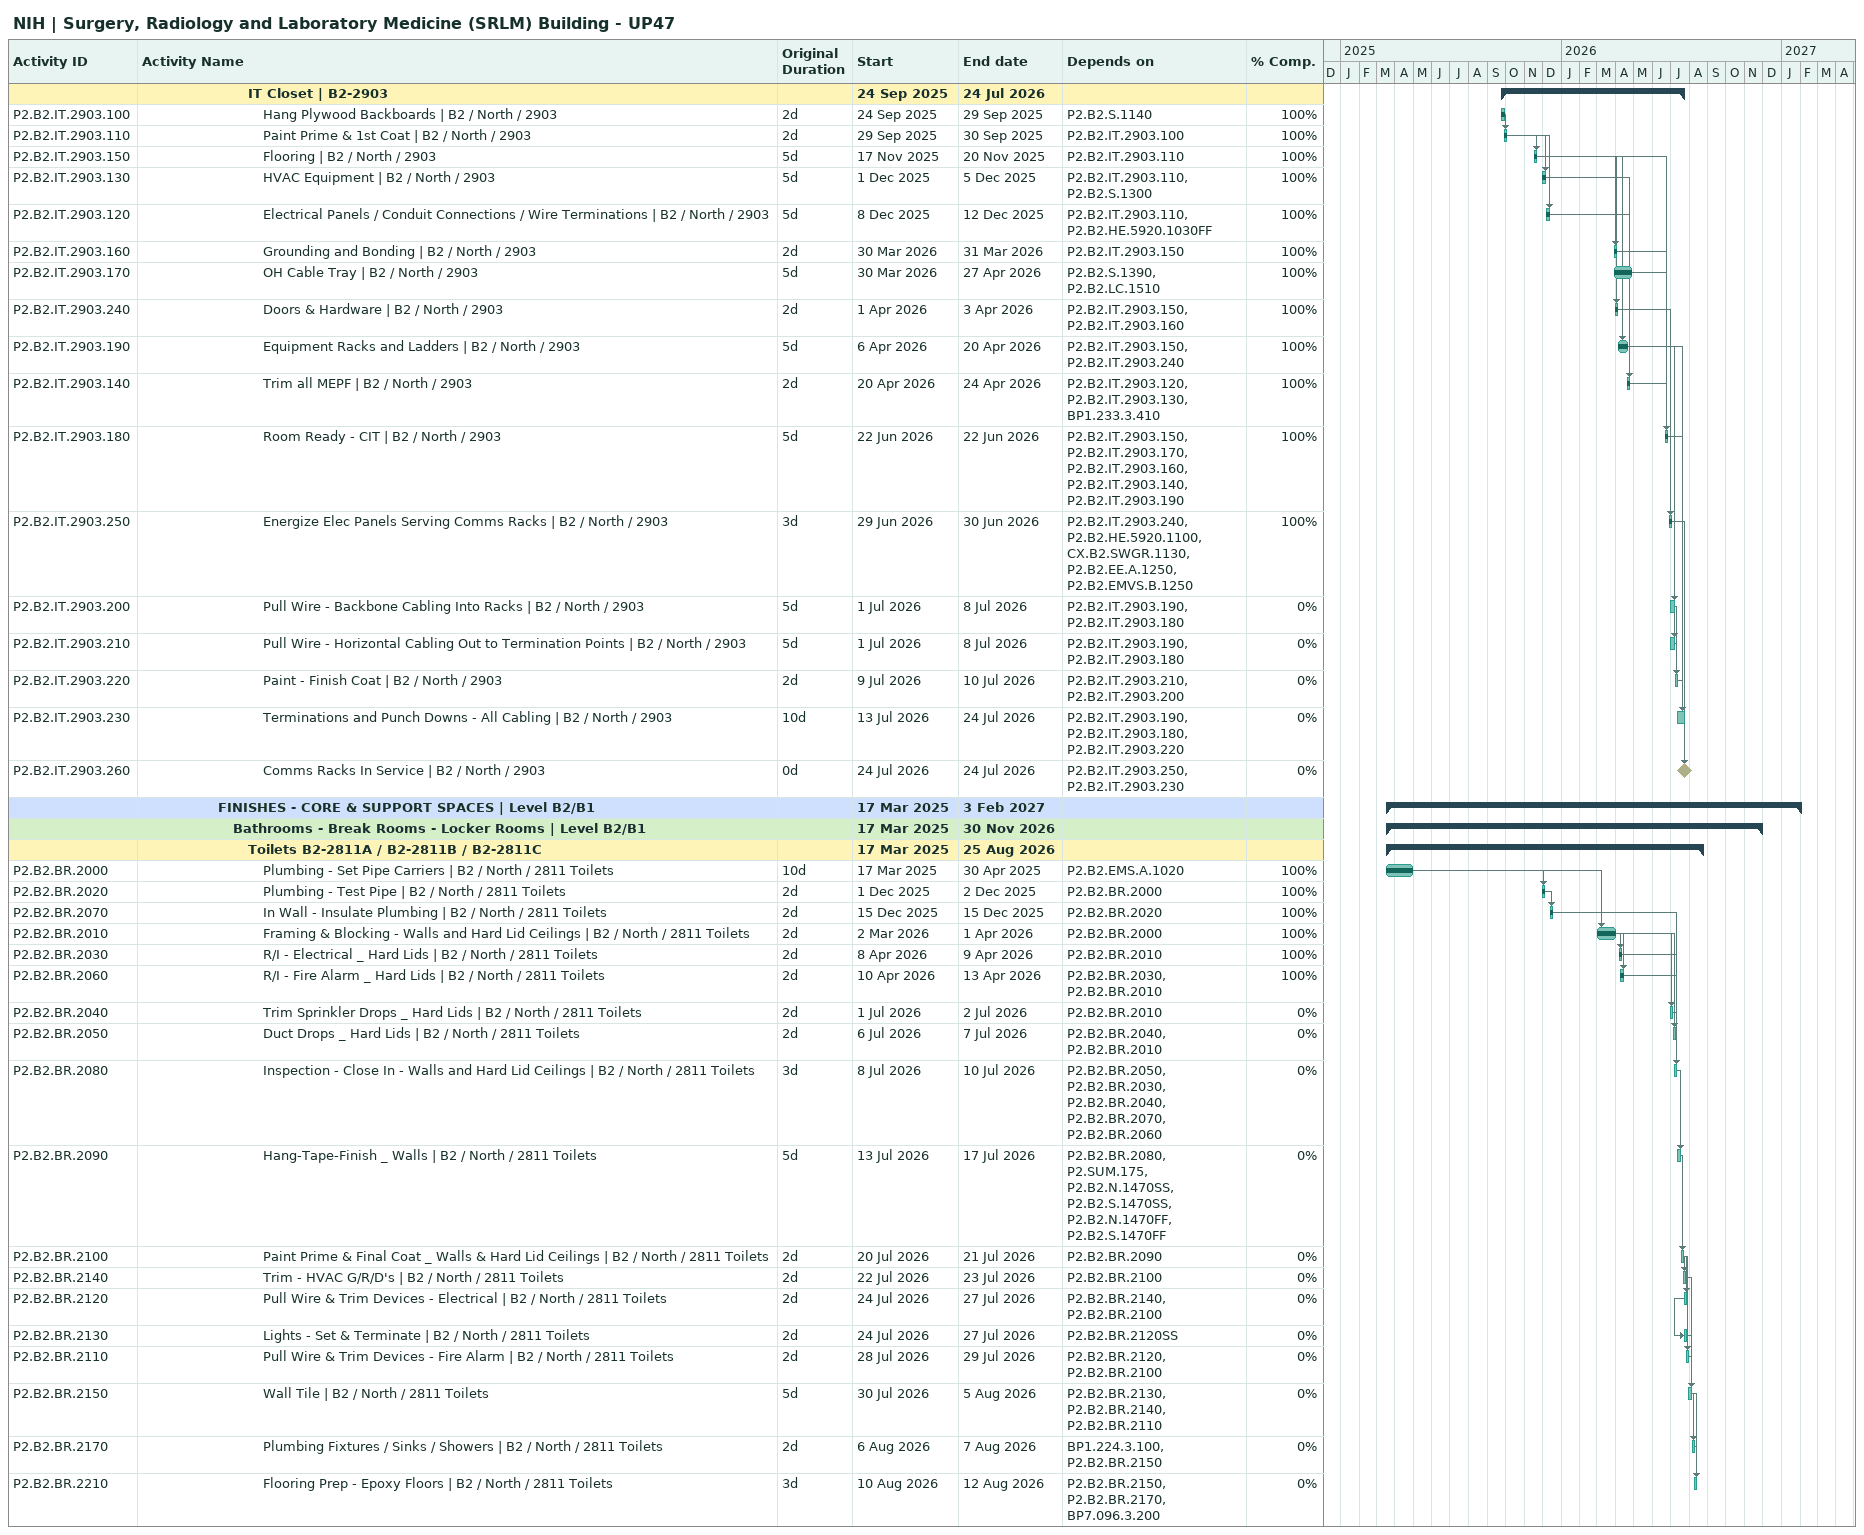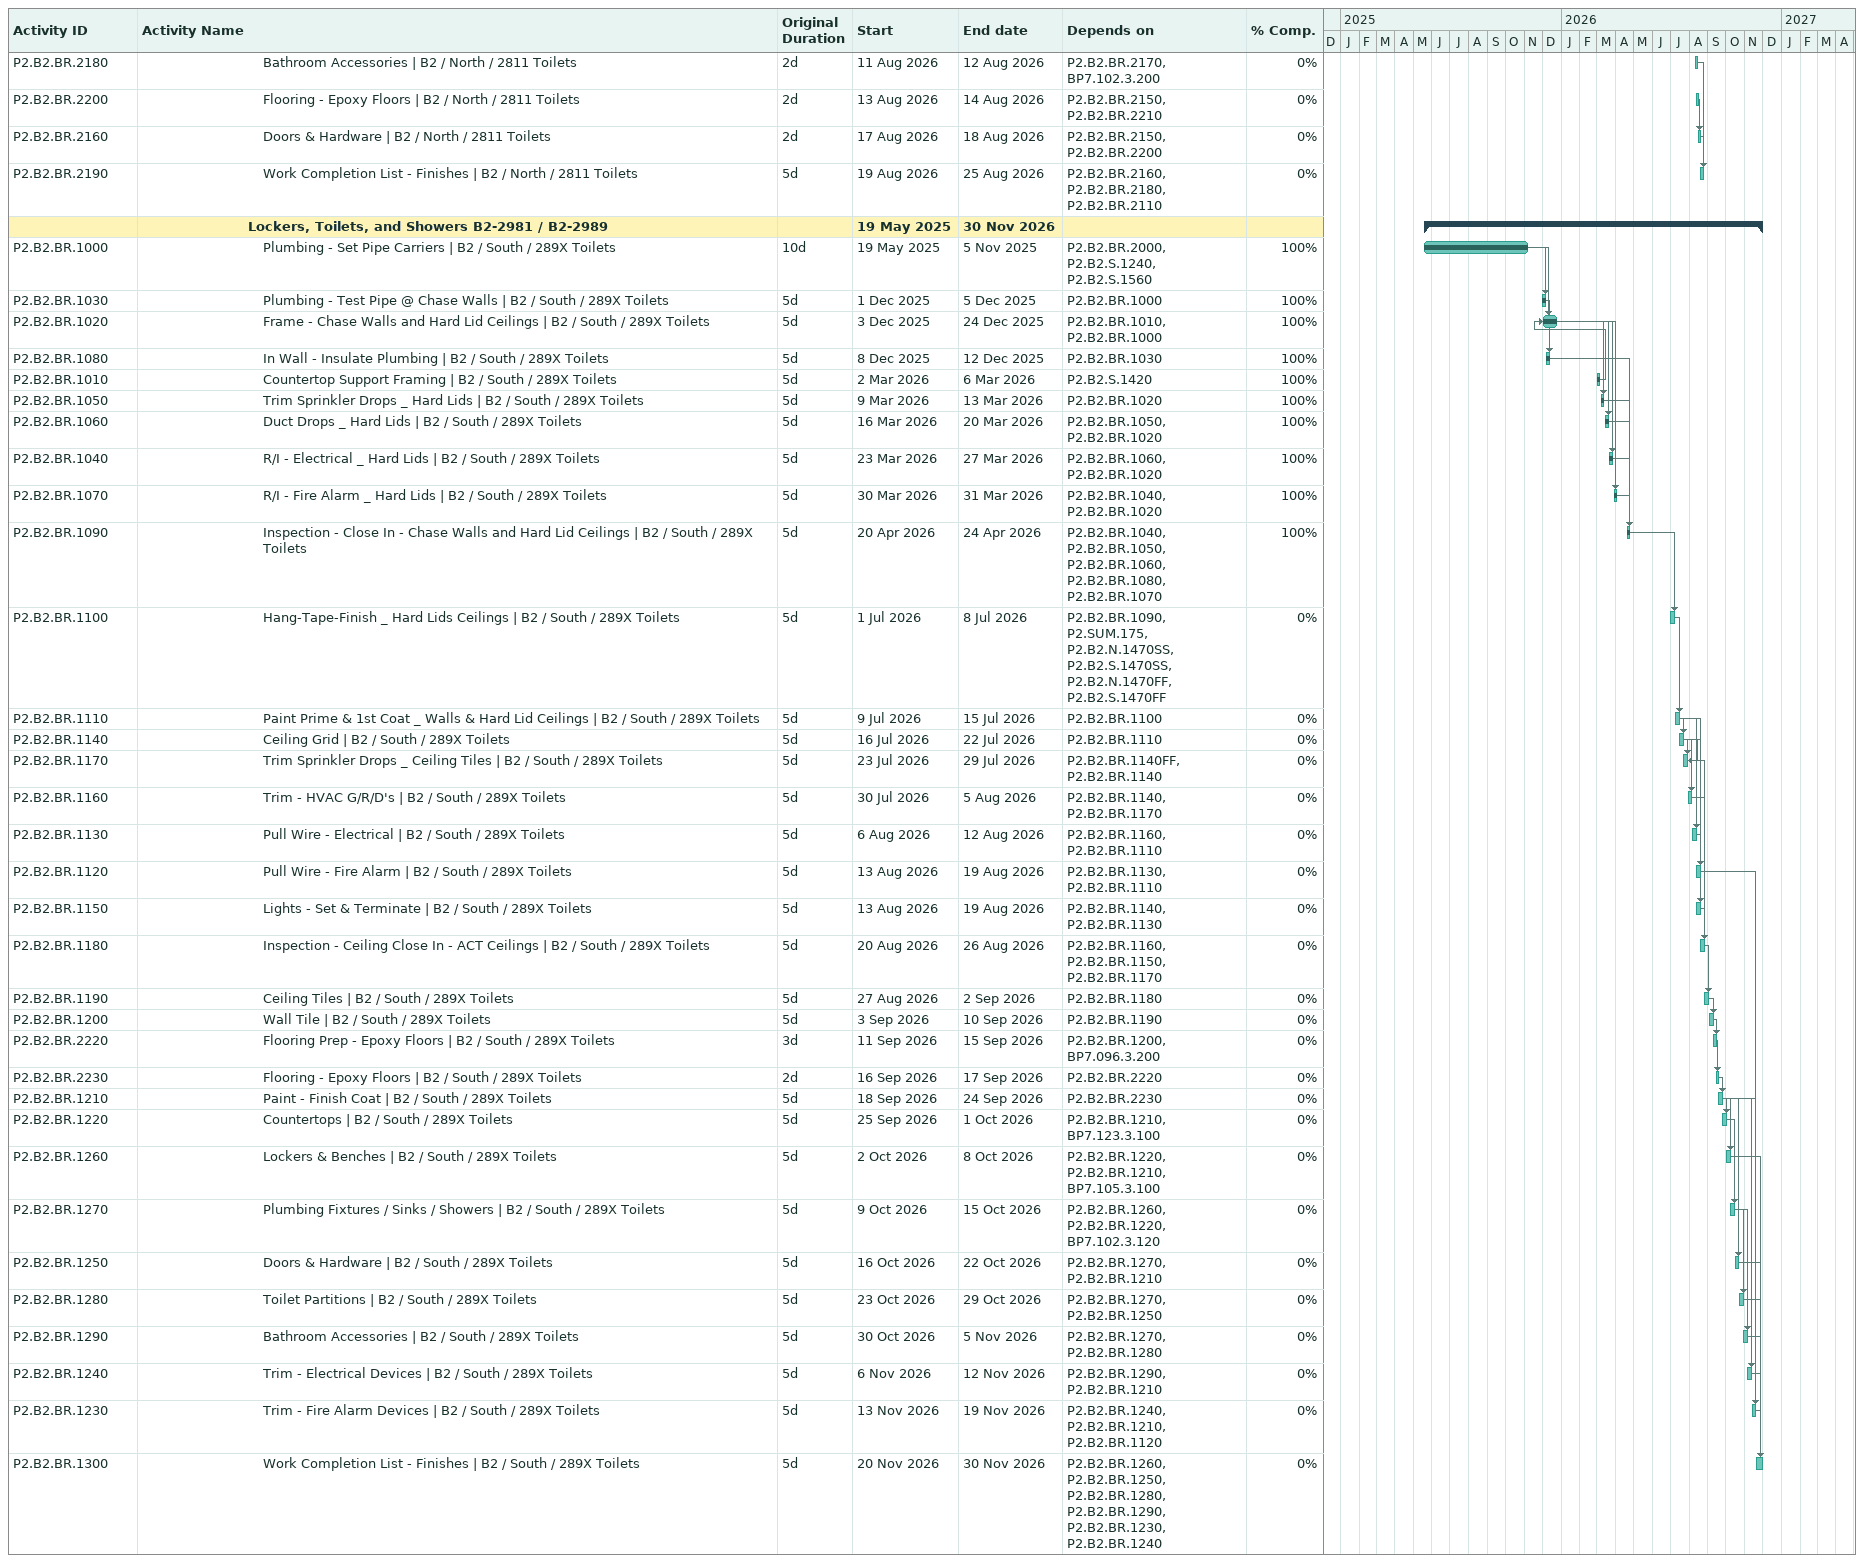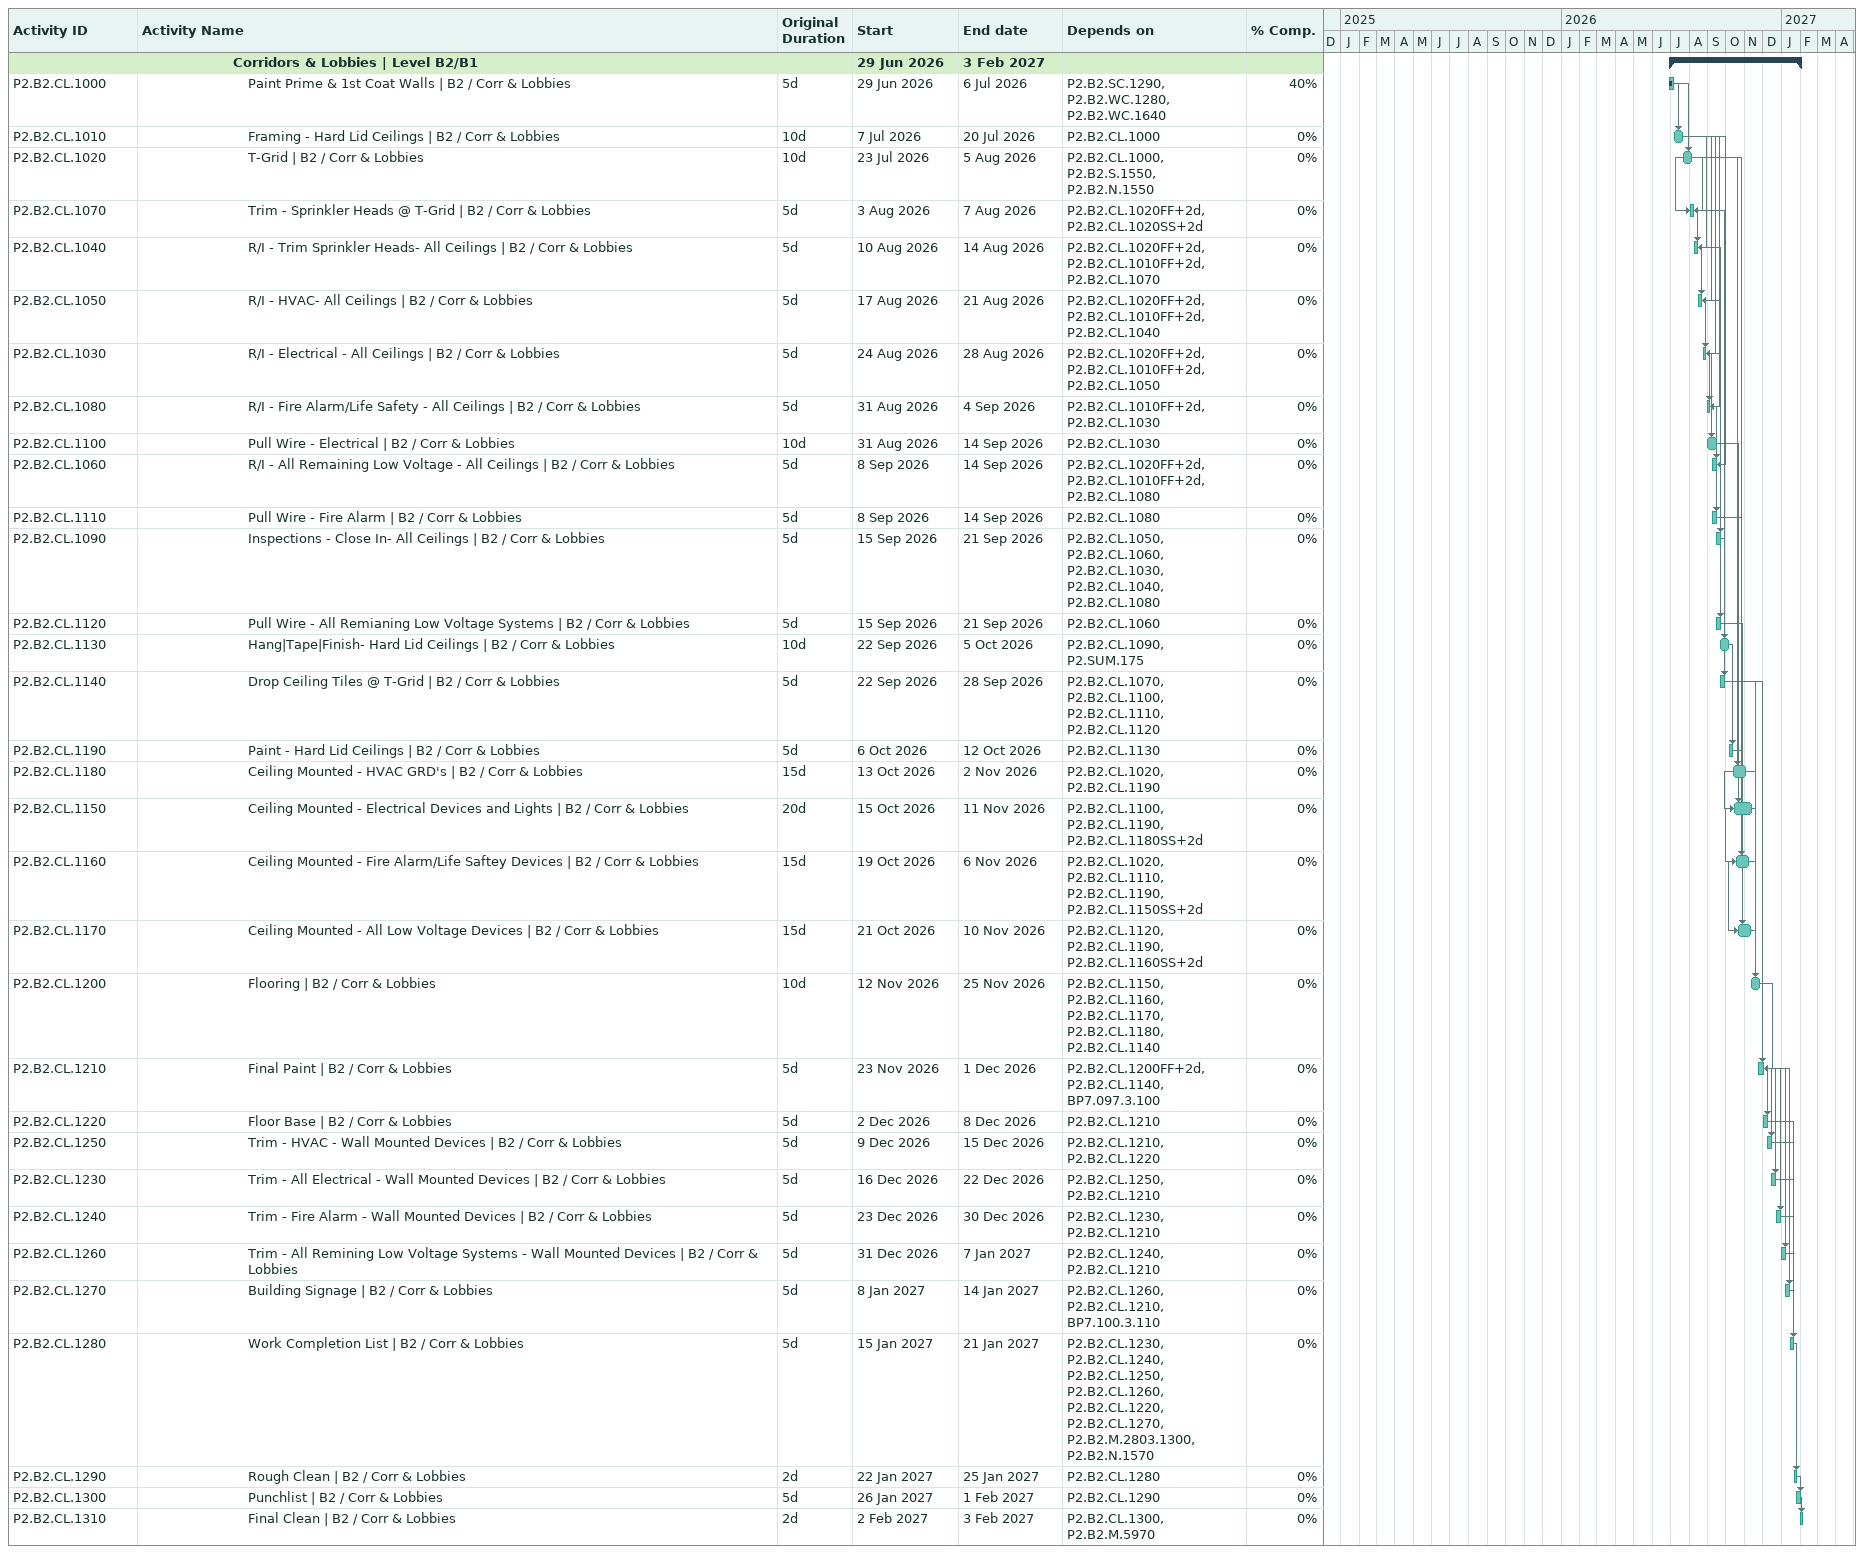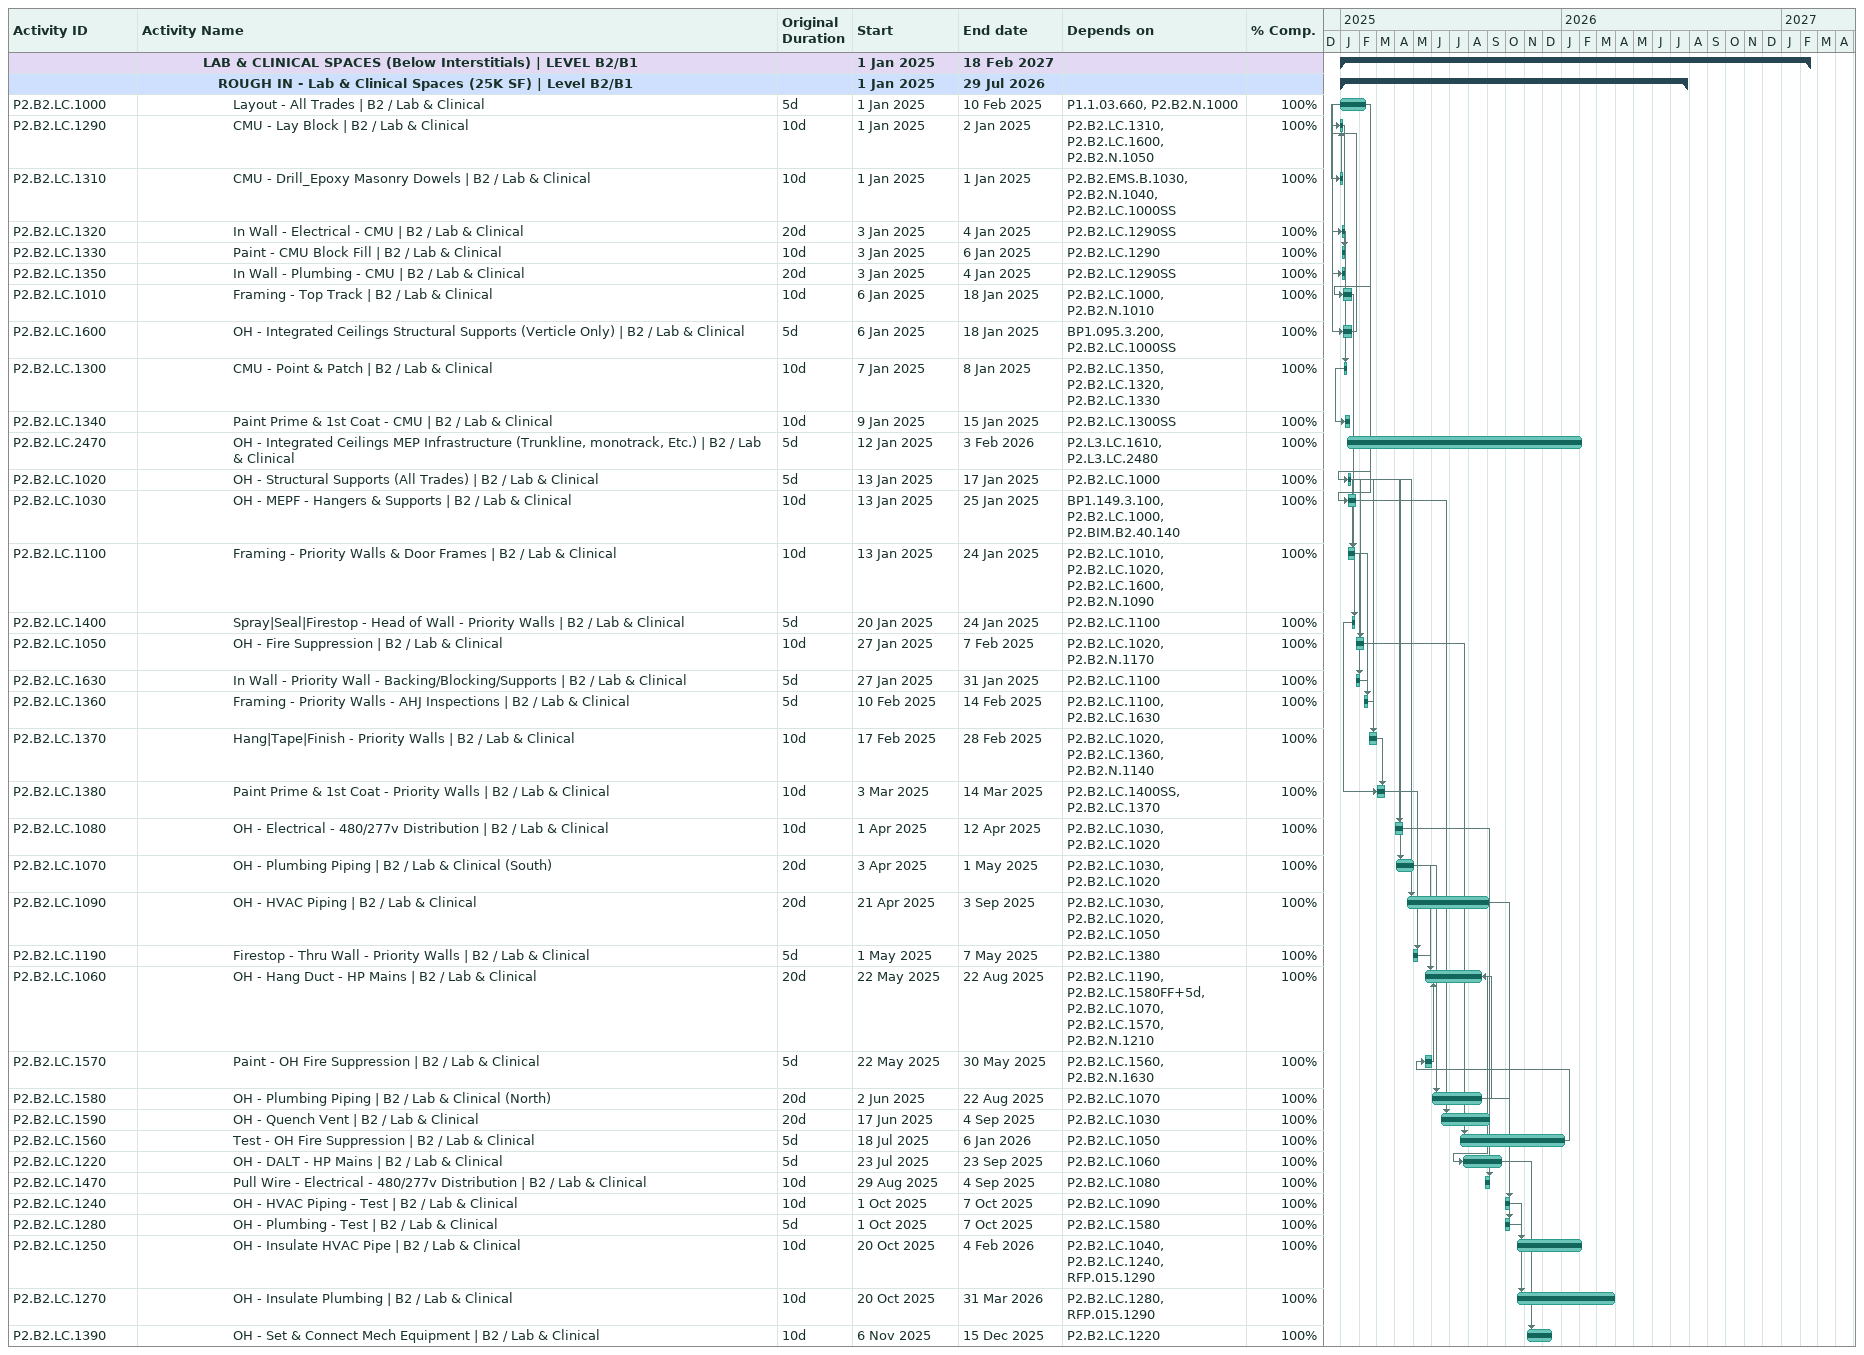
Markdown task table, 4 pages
NIH | Surgery, Radiology and Laboratory Medicine (SRLM) Building - UP47

| ID | Level | Task | Original duration | Start | Finish | Predecessors | % complete |
|---|---|---|---|---|---|---|---|
|  | 8 | **IT Closet \| B2-2903** |  | 2025-09-24 | 2026-07-24 |  |  |
| P2.B2.IT.2903.100 | 9 | Hang Plywood Backboards \| B2 / North / 2903 | 2d | 2025-09-24 | 2025-09-29 | P2.B2.S.1140 | 100 |
| P2.B2.IT.2903.110 | 9 | Paint Prime & 1st Coat \| B2 / North / 2903 | 2d | 2025-09-29 | 2025-09-30 | P2.B2.IT.2903.100 | 100 |
| P2.B2.IT.2903.150 | 9 | Flooring \| B2 / North / 2903 | 5d | 2025-11-17 | 2025-11-20 | P2.B2.IT.2903.110 | 100 |
| P2.B2.IT.2903.130 | 9 | HVAC Equipment \| B2 / North / 2903 | 5d | 2025-12-01 | 2025-12-05 | P2.B2.IT.2903.110, P2.B2.S.1300 | 100 |
| P2.B2.IT.2903.120 | 9 | Electrical Panels / Conduit Connections / Wire Terminations \| B2 / North / 2903 | 5d | 2025-12-08 | 2025-12-12 | P2.B2.IT.2903.110, P2.B2.HE.5920.1030FF | 100 |
| P2.B2.IT.2903.160 | 9 | Grounding and Bonding \| B2 / North / 2903 | 2d | 2026-03-30 | 2026-03-31 | P2.B2.IT.2903.150 | 100 |
| P2.B2.IT.2903.170 | 9 | OH Cable Tray \| B2 / North / 2903 | 5d | 2026-03-30 | 2026-04-27 | P2.B2.S.1390, P2.B2.LC.1510 | 100 |
| P2.B2.IT.2903.240 | 9 | Doors & Hardware \| B2 / North / 2903 | 2d | 2026-04-01 | 2026-04-03 | P2.B2.IT.2903.150, P2.B2.IT.2903.160 | 100 |
| P2.B2.IT.2903.190 | 9 | Equipment Racks and Ladders \| B2 / North / 2903 | 5d | 2026-04-06 | 2026-04-20 | P2.B2.IT.2903.150, P2.B2.IT.2903.240 | 100 |
| P2.B2.IT.2903.140 | 9 | Trim all MEPF \| B2 / North / 2903 | 2d | 2026-04-20 | 2026-04-24 | P2.B2.IT.2903.120, P2.B2.IT.2903.130, BP1.233.3.410 | 100 |
| P2.B2.IT.2903.180 | 9 | Room Ready - CIT \| B2 / North / 2903 | 5d | 2026-06-22 | 2026-06-22 | P2.B2.IT.2903.150, P2.B2.IT.2903.170, P2.B2.IT.2903.160, P2.B2.IT.2903.140, P2.B2.IT.2903.190 | 100 |
| P2.B2.IT.2903.250 | 9 | Energize Elec Panels Serving Comms Racks \| B2 / North / 2903 | 3d | 2026-06-29 | 2026-06-30 | P2.B2.IT.2903.240, P2.B2.HE.5920.1100, CX.B2.SWGR.1130, P2.B2.EE.A.1250, P2.B2.EMVS.B.1250 | 100 |
| P2.B2.IT.2903.200 | 9 | Pull Wire - Backbone Cabling Into Racks \| B2 / North / 2903 | 5d | 2026-07-01 | 2026-07-08 | P2.B2.IT.2903.190, P2.B2.IT.2903.180 | 0 |
| P2.B2.IT.2903.210 | 9 | Pull Wire - Horizontal Cabling Out to Termination Points \| B2 / North / 2903 | 5d | 2026-07-01 | 2026-07-08 | P2.B2.IT.2903.190, P2.B2.IT.2903.180 | 0 |
| P2.B2.IT.2903.220 | 9 | Paint - Finish Coat \| B2 / North / 2903 | 2d | 2026-07-09 | 2026-07-10 | P2.B2.IT.2903.210, P2.B2.IT.2903.200 | 0 |
| P2.B2.IT.2903.230 | 9 | Terminations and Punch Downs - All Cabling \| B2 / North / 2903 | 10d | 2026-07-13 | 2026-07-24 | P2.B2.IT.2903.190, P2.B2.IT.2903.180, P2.B2.IT.2903.220 | 0 |
| P2.B2.IT.2903.260 | 9 | Comms Racks In Service \| B2 / North / 2903 | 0d | 2026-07-24 | 2026-07-24 | P2.B2.IT.2903.250, P2.B2.IT.2903.230 | 0 |
|  | 6 | **FINISHES - CORE & SUPPORT SPACES \| Level B2/B1** |  | 2025-03-17 | 2027-02-03 |  |  |
|  | 7 | **Bathrooms - Break Rooms - Locker Rooms \| Level B2/B1** |  | 2025-03-17 | 2026-11-30 |  |  |
|  | 8 | **Toilets B2-2811A / B2-2811B / B2-2811C** |  | 2025-03-17 | 2026-08-25 |  |  |
| P2.B2.BR.2000 | 9 | Plumbing - Set Pipe Carriers \| B2 / North / 2811 Toilets | 10d | 2025-03-17 | 2025-04-30 | P2.B2.EMS.A.1020 | 100 |
| P2.B2.BR.2020 | 9 | Plumbing - Test Pipe \| B2 / North / 2811 Toilets | 2d | 2025-12-01 | 2025-12-02 | P2.B2.BR.2000 | 100 |
| P2.B2.BR.2070 | 9 | In Wall - Insulate Plumbing \| B2 / North / 2811 Toilets | 2d | 2025-12-15 | 2025-12-15 | P2.B2.BR.2020 | 100 |
| P2.B2.BR.2010 | 9 | Framing & Blocking - Walls and Hard Lid Ceilings \| B2 / North / 2811 Toilets | 2d | 2026-03-02 | 2026-04-01 | P2.B2.BR.2000 | 100 |
| P2.B2.BR.2030 | 9 | R/I - Electrical _ Hard Lids \| B2 / North / 2811 Toilets | 2d | 2026-04-08 | 2026-04-09 | P2.B2.BR.2010 | 100 |
| P2.B2.BR.2060 | 9 | R/I - Fire Alarm _ Hard Lids \| B2 / North / 2811 Toilets | 2d | 2026-04-10 | 2026-04-13 | P2.B2.BR.2030, P2.B2.BR.2010 | 100 |
| P2.B2.BR.2040 | 9 | Trim Sprinkler Drops _ Hard Lids \| B2 / North / 2811 Toilets | 2d | 2026-07-01 | 2026-07-02 | P2.B2.BR.2010 | 0 |
| P2.B2.BR.2050 | 9 | Duct Drops _ Hard Lids \| B2 / North / 2811 Toilets | 2d | 2026-07-06 | 2026-07-07 | P2.B2.BR.2040, P2.B2.BR.2010 | 0 |
| P2.B2.BR.2080 | 9 | Inspection - Close In - Walls and Hard Lid Ceilings \| B2 / North / 2811 Toilets | 3d | 2026-07-08 | 2026-07-10 | P2.B2.BR.2050, P2.B2.BR.2030, P2.B2.BR.2040, P2.B2.BR.2070, P2.B2.BR.2060 | 0 |
| P2.B2.BR.2090 | 9 | Hang-Tape-Finish _ Walls \| B2 / North / 2811 Toilets | 5d | 2026-07-13 | 2026-07-17 | P2.B2.BR.2080, P2.SUM.175, P2.B2.N.1470SS, P2.B2.S.1470SS, P2.B2.N.1470FF, P2.B2.S.1470FF | 0 |
| P2.B2.BR.2100 | 9 | Paint Prime & Final Coat _ Walls & Hard Lid Ceilings \| B2 / North / 2811 Toilets | 2d | 2026-07-20 | 2026-07-21 | P2.B2.BR.2090 | 0 |
| P2.B2.BR.2140 | 9 | Trim - HVAC G/R/D's \| B2 / North / 2811 Toilets | 2d | 2026-07-22 | 2026-07-23 | P2.B2.BR.2100 | 0 |
| P2.B2.BR.2120 | 9 | Pull Wire & Trim Devices - Electrical \| B2 / North / 2811 Toilets | 2d | 2026-07-24 | 2026-07-27 | P2.B2.BR.2140, P2.B2.BR.2100 | 0 |
| P2.B2.BR.2130 | 9 | Lights - Set & Terminate \| B2 / North / 2811 Toilets | 2d | 2026-07-24 | 2026-07-27 | P2.B2.BR.2120SS | 0 |
| P2.B2.BR.2110 | 9 | Pull Wire & Trim Devices - Fire Alarm \| B2 / North / 2811 Toilets | 2d | 2026-07-28 | 2026-07-29 | P2.B2.BR.2120, P2.B2.BR.2100 | 0 |
| P2.B2.BR.2150 | 9 | Wall Tile \| B2 / North / 2811 Toilets | 5d | 2026-07-30 | 2026-08-05 | P2.B2.BR.2130, P2.B2.BR.2140, P2.B2.BR.2110 | 0 |
| P2.B2.BR.2170 | 9 | Plumbing Fixtures / Sinks / Showers \| B2 / North / 2811 Toilets | 2d | 2026-08-06 | 2026-08-07 | BP1.224.3.100, P2.B2.BR.2150 | 0 |
| P2.B2.BR.2210 | 9 | Flooring Prep - Epoxy Floors \| B2 / North / 2811 Toilets | 3d | 2026-08-10 | 2026-08-12 | P2.B2.BR.2150, P2.B2.BR.2170, BP7.096.3.200 | 0 |
| P2.B2.BR.2180 | 9 | Bathroom Accessories \| B2 / North / 2811 Toilets | 2d | 2026-08-11 | 2026-08-12 | P2.B2.BR.2170, BP7.102.3.200 | 0 |
| P2.B2.BR.2200 | 9 | Flooring - Epoxy Floors \| B2 / North / 2811 Toilets | 2d | 2026-08-13 | 2026-08-14 | P2.B2.BR.2150, P2.B2.BR.2210 | 0 |
| P2.B2.BR.2160 | 9 | Doors & Hardware \| B2 / North / 2811 Toilets | 2d | 2026-08-17 | 2026-08-18 | P2.B2.BR.2150, P2.B2.BR.2200 | 0 |
| P2.B2.BR.2190 | 9 | Work Completion List - Finishes \| B2 / North / 2811 Toilets | 5d | 2026-08-19 | 2026-08-25 | P2.B2.BR.2160, P2.B2.BR.2180, P2.B2.BR.2110 | 0 |
|  | 8 | **Lockers, Toilets, and Showers B2-2981 / B2-2989** |  | 2025-05-19 | 2026-11-30 |  |  |
| P2.B2.BR.1000 | 9 | Plumbing - Set Pipe Carriers \| B2 / South / 289X Toilets | 10d | 2025-05-19 | 2025-11-05 | P2.B2.BR.2000, P2.B2.S.1240, P2.B2.S.1560 | 100 |
| P2.B2.BR.1030 | 9 | Plumbing - Test Pipe @ Chase Walls \| B2 / South / 289X Toilets | 5d | 2025-12-01 | 2025-12-05 | P2.B2.BR.1000 | 100 |
| P2.B2.BR.1020 | 9 | Frame - Chase Walls and Hard Lid Ceilings \| B2 / South / 289X Toilets | 5d | 2025-12-03 | 2025-12-24 | P2.B2.BR.1010, P2.B2.BR.1000 | 100 |
| P2.B2.BR.1080 | 9 | In Wall - Insulate Plumbing \| B2 / South / 289X Toilets | 5d | 2025-12-08 | 2025-12-12 | P2.B2.BR.1030 | 100 |
| P2.B2.BR.1010 | 9 | Countertop Support Framing \| B2 / South / 289X Toilets | 5d | 2026-03-02 | 2026-03-06 | P2.B2.S.1420 | 100 |
| P2.B2.BR.1050 | 9 | Trim Sprinkler Drops _ Hard Lids \| B2 / South / 289X Toilets | 5d | 2026-03-09 | 2026-03-13 | P2.B2.BR.1020 | 100 |
| P2.B2.BR.1060 | 9 | Duct Drops _ Hard Lids \| B2 / South / 289X Toilets | 5d | 2026-03-16 | 2026-03-20 | P2.B2.BR.1050, P2.B2.BR.1020 | 100 |
| P2.B2.BR.1040 | 9 | R/I - Electrical _ Hard Lids \| B2 / South / 289X Toilets | 5d | 2026-03-23 | 2026-03-27 | P2.B2.BR.1060, P2.B2.BR.1020 | 100 |
| P2.B2.BR.1070 | 9 | R/I - Fire Alarm _ Hard Lids \| B2 / South / 289X Toilets | 5d | 2026-03-30 | 2026-03-31 | P2.B2.BR.1040, P2.B2.BR.1020 | 100 |
| P2.B2.BR.1090 | 9 | Inspection - Close In - Chase Walls and Hard Lid Ceilings \| B2 / South / 289X Toilets | 5d | 2026-04-20 | 2026-04-24 | P2.B2.BR.1040, P2.B2.BR.1050, P2.B2.BR.1060, P2.B2.BR.1080, P2.B2.BR.1070 | 100 |
| P2.B2.BR.1100 | 9 | Hang-Tape-Finish _ Hard Lids Ceilings \| B2 / South / 289X Toilets | 5d | 2026-07-01 | 2026-07-08 | P2.B2.BR.1090, P2.SUM.175, P2.B2.N.1470SS, P2.B2.S.1470SS, P2.B2.N.1470FF, P2.B2.S.1470FF | 0 |
| P2.B2.BR.1110 | 9 | Paint Prime & 1st Coat _ Walls & Hard Lid Ceilings \| B2 / South / 289X Toilets | 5d | 2026-07-09 | 2026-07-15 | P2.B2.BR.1100 | 0 |
| P2.B2.BR.1140 | 9 | Ceiling Grid \| B2 / South / 289X Toilets | 5d | 2026-07-16 | 2026-07-22 | P2.B2.BR.1110 | 0 |
| P2.B2.BR.1170 | 9 | Trim Sprinkler Drops _ Ceiling Tiles \| B2 / South / 289X Toilets | 5d | 2026-07-23 | 2026-07-29 | P2.B2.BR.1140FF, P2.B2.BR.1140 | 0 |
| P2.B2.BR.1160 | 9 | Trim - HVAC G/R/D's \| B2 / South / 289X Toilets | 5d | 2026-07-30 | 2026-08-05 | P2.B2.BR.1140, P2.B2.BR.1170 | 0 |
| P2.B2.BR.1130 | 9 | Pull Wire - Electrical \| B2 / South / 289X Toilets | 5d | 2026-08-06 | 2026-08-12 | P2.B2.BR.1160, P2.B2.BR.1110 | 0 |
| P2.B2.BR.1120 | 9 | Pull Wire - Fire Alarm \| B2 / South / 289X Toilets | 5d | 2026-08-13 | 2026-08-19 | P2.B2.BR.1130, P2.B2.BR.1110 | 0 |
| P2.B2.BR.1150 | 9 | Lights - Set & Terminate \| B2 / South / 289X Toilets | 5d | 2026-08-13 | 2026-08-19 | P2.B2.BR.1140, P2.B2.BR.1130 | 0 |
| P2.B2.BR.1180 | 9 | Inspection - Ceiling Close In - ACT Ceilings \| B2 / South / 289X Toilets | 5d | 2026-08-20 | 2026-08-26 | P2.B2.BR.1160, P2.B2.BR.1150, P2.B2.BR.1170 | 0 |
| P2.B2.BR.1190 | 9 | Ceiling Tiles \| B2 / South / 289X Toilets | 5d | 2026-08-27 | 2026-09-02 | P2.B2.BR.1180 | 0 |
| P2.B2.BR.1200 | 9 | Wall Tile \| B2 / South / 289X Toilets | 5d | 2026-09-03 | 2026-09-10 | P2.B2.BR.1190 | 0 |
| P2.B2.BR.2220 | 9 | Flooring Prep - Epoxy Floors \| B2 / South / 289X Toilets | 3d | 2026-09-11 | 2026-09-15 | P2.B2.BR.1200, BP7.096.3.200 | 0 |
| P2.B2.BR.2230 | 9 | Flooring - Epoxy Floors \| B2 / South / 289X Toilets | 2d | 2026-09-16 | 2026-09-17 | P2.B2.BR.2220 | 0 |
| P2.B2.BR.1210 | 9 | Paint - Finish Coat \| B2 / South / 289X Toilets | 5d | 2026-09-18 | 2026-09-24 | P2.B2.BR.2230 | 0 |
| P2.B2.BR.1220 | 9 | Countertops \| B2 / South / 289X Toilets | 5d | 2026-09-25 | 2026-10-01 | P2.B2.BR.1210, BP7.123.3.100 | 0 |
| P2.B2.BR.1260 | 9 | Lockers & Benches \| B2 / South / 289X Toilets | 5d | 2026-10-02 | 2026-10-08 | P2.B2.BR.1220, P2.B2.BR.1210, BP7.105.3.100 | 0 |
| P2.B2.BR.1270 | 9 | Plumbing Fixtures / Sinks / Showers \| B2 / South / 289X Toilets | 5d | 2026-10-09 | 2026-10-15 | P2.B2.BR.1260, P2.B2.BR.1220, BP7.102.3.120 | 0 |
| P2.B2.BR.1250 | 9 | Doors & Hardware \| B2 / South / 289X Toilets | 5d | 2026-10-16 | 2026-10-22 | P2.B2.BR.1270, P2.B2.BR.1210 | 0 |
| P2.B2.BR.1280 | 9 | Toilet Partitions \| B2 / South / 289X Toilets | 5d | 2026-10-23 | 2026-10-29 | P2.B2.BR.1270, P2.B2.BR.1250 | 0 |
| P2.B2.BR.1290 | 9 | Bathroom Accessories \| B2 / South / 289X Toilets | 5d | 2026-10-30 | 2026-11-05 | P2.B2.BR.1270, P2.B2.BR.1280 | 0 |
| P2.B2.BR.1240 | 9 | Trim - Electrical Devices \| B2 / South / 289X Toilets | 5d | 2026-11-06 | 2026-11-12 | P2.B2.BR.1290, P2.B2.BR.1210 | 0 |
| P2.B2.BR.1230 | 9 | Trim - Fire Alarm Devices \| B2 / South / 289X Toilets | 5d | 2026-11-13 | 2026-11-19 | P2.B2.BR.1240, P2.B2.BR.1210, P2.B2.BR.1120 | 0 |
| P2.B2.BR.1300 | 9 | Work Completion List - Finishes \| B2 / South / 289X Toilets | 5d | 2026-11-20 | 2026-11-30 | P2.B2.BR.1260, P2.B2.BR.1250, P2.B2.BR.1280, P2.B2.BR.1290, P2.B2.BR.1230, P2.B2.BR.1240 | 0 |
|  | 7 | **Corridors & Lobbies \| Level B2/B1** |  | 2026-06-29 | 2027-02-03 |  |  |
| P2.B2.CL.1000 | 8 | Paint Prime & 1st Coat Walls \| B2 / Corr & Lobbies | 5d | 2026-06-29 | 2026-07-06 | P2.B2.SC.1290, P2.B2.WC.1280, P2.B2.WC.1640 | 40 |
| P2.B2.CL.1010 | 8 | Framing - Hard Lid Ceilings \| B2 / Corr & Lobbies | 10d | 2026-07-07 | 2026-07-20 | P2.B2.CL.1000 | 0 |
| P2.B2.CL.1020 | 8 | T-Grid \| B2 / Corr & Lobbies | 10d | 2026-07-23 | 2026-08-05 | P2.B2.CL.1000, P2.B2.S.1550, P2.B2.N.1550 | 0 |
| P2.B2.CL.1070 | 8 | Trim - Sprinkler Heads @ T-Grid \| B2 / Corr & Lobbies | 5d | 2026-08-03 | 2026-08-07 | P2.B2.CL.1020FF+2d, P2.B2.CL.1020SS+2d | 0 |
| P2.B2.CL.1040 | 8 | R/I - Trim Sprinkler Heads- All Ceilings \| B2 / Corr & Lobbies | 5d | 2026-08-10 | 2026-08-14 | P2.B2.CL.1020FF+2d, P2.B2.CL.1010FF+2d, P2.B2.CL.1070 | 0 |
| P2.B2.CL.1050 | 8 | R/I - HVAC- All Ceilings \| B2 / Corr & Lobbies | 5d | 2026-08-17 | 2026-08-21 | P2.B2.CL.1020FF+2d, P2.B2.CL.1010FF+2d, P2.B2.CL.1040 | 0 |
| P2.B2.CL.1030 | 8 | R/I - Electrical - All Ceilings \| B2 / Corr & Lobbies | 5d | 2026-08-24 | 2026-08-28 | P2.B2.CL.1020FF+2d, P2.B2.CL.1010FF+2d, P2.B2.CL.1050 | 0 |
| P2.B2.CL.1080 | 8 | R/I - Fire Alarm/Life Safety - All Ceilings \| B2 / Corr & Lobbies | 5d | 2026-08-31 | 2026-09-04 | P2.B2.CL.1010FF+2d, P2.B2.CL.1030 | 0 |
| P2.B2.CL.1100 | 8 | Pull Wire - Electrical \| B2 / Corr & Lobbies | 10d | 2026-08-31 | 2026-09-14 | P2.B2.CL.1030 | 0 |
| P2.B2.CL.1060 | 8 | R/I - All Remaining Low Voltage - All Ceilings \| B2 / Corr & Lobbies | 5d | 2026-09-08 | 2026-09-14 | P2.B2.CL.1020FF+2d, P2.B2.CL.1010FF+2d, P2.B2.CL.1080 | 0 |
| P2.B2.CL.1110 | 8 | Pull Wire - Fire Alarm \| B2 / Corr & Lobbies | 5d | 2026-09-08 | 2026-09-14 | P2.B2.CL.1080 | 0 |
| P2.B2.CL.1090 | 8 | Inspections - Close In- All Ceilings \| B2 / Corr & Lobbies | 5d | 2026-09-15 | 2026-09-21 | P2.B2.CL.1050, P2.B2.CL.1060, P2.B2.CL.1030, P2.B2.CL.1040, P2.B2.CL.1080 | 0 |
| P2.B2.CL.1120 | 8 | Pull Wire - All Remianing Low Voltage Systems \| B2 / Corr & Lobbies | 5d | 2026-09-15 | 2026-09-21 | P2.B2.CL.1060 | 0 |
| P2.B2.CL.1130 | 8 | Hang\|Tape\|Finish- Hard Lid Ceilings \| B2 / Corr & Lobbies | 10d | 2026-09-22 | 2026-10-05 | P2.B2.CL.1090, P2.SUM.175 | 0 |
| P2.B2.CL.1140 | 8 | Drop Ceiling Tiles @ T-Grid \| B2 / Corr & Lobbies | 5d | 2026-09-22 | 2026-09-28 | P2.B2.CL.1070, P2.B2.CL.1100, P2.B2.CL.1110, P2.B2.CL.1120 | 0 |
| P2.B2.CL.1190 | 8 | Paint - Hard Lid Ceilings \| B2 / Corr & Lobbies | 5d | 2026-10-06 | 2026-10-12 | P2.B2.CL.1130 | 0 |
| P2.B2.CL.1180 | 8 | Ceiling Mounted - HVAC GRD's \| B2 / Corr & Lobbies | 15d | 2026-10-13 | 2026-11-02 | P2.B2.CL.1020, P2.B2.CL.1190 | 0 |
| P2.B2.CL.1150 | 8 | Ceiling Mounted - Electrical Devices and Lights \| B2 / Corr & Lobbies | 20d | 2026-10-15 | 2026-11-11 | P2.B2.CL.1100, P2.B2.CL.1190, P2.B2.CL.1180SS+2d | 0 |
| P2.B2.CL.1160 | 8 | Ceiling Mounted - Fire Alarm/Life Saftey Devices \| B2 / Corr & Lobbies | 15d | 2026-10-19 | 2026-11-06 | P2.B2.CL.1020, P2.B2.CL.1110, P2.B2.CL.1190, P2.B2.CL.1150SS+2d | 0 |
| P2.B2.CL.1170 | 8 | Ceiling Mounted - All Low Voltage Devices \| B2 / Corr & Lobbies | 15d | 2026-10-21 | 2026-11-10 | P2.B2.CL.1120, P2.B2.CL.1190, P2.B2.CL.1160SS+2d | 0 |
| P2.B2.CL.1200 | 8 | Flooring \| B2 / Corr & Lobbies | 10d | 2026-11-12 | 2026-11-25 | P2.B2.CL.1150, P2.B2.CL.1160, P2.B2.CL.1170, P2.B2.CL.1180, P2.B2.CL.1140 | 0 |
| P2.B2.CL.1210 | 8 | Final Paint \| B2 / Corr & Lobbies | 5d | 2026-11-23 | 2026-12-01 | P2.B2.CL.1200FF+2d, P2.B2.CL.1140, BP7.097.3.100 | 0 |
| P2.B2.CL.1220 | 8 | Floor Base \| B2 / Corr & Lobbies | 5d | 2026-12-02 | 2026-12-08 | P2.B2.CL.1210 | 0 |
| P2.B2.CL.1250 | 8 | Trim - HVAC - Wall Mounted Devices \| B2 / Corr & Lobbies | 5d | 2026-12-09 | 2026-12-15 | P2.B2.CL.1210, P2.B2.CL.1220 | 0 |
| P2.B2.CL.1230 | 8 | Trim - All Electrical - Wall Mounted Devices \| B2 / Corr & Lobbies | 5d | 2026-12-16 | 2026-12-22 | P2.B2.CL.1250, P2.B2.CL.1210 | 0 |
| P2.B2.CL.1240 | 8 | Trim - Fire Alarm - Wall Mounted Devices \| B2 / Corr & Lobbies | 5d | 2026-12-23 | 2026-12-30 | P2.B2.CL.1230, P2.B2.CL.1210 | 0 |
| P2.B2.CL.1260 | 8 | Trim - All Remining Low Voltage Systems - Wall Mounted Devices \| B2 / Corr & Lobbies | 5d | 2026-12-31 | 2027-01-07 | P2.B2.CL.1240, P2.B2.CL.1210 | 0 |
| P2.B2.CL.1270 | 8 | Building Signage \| B2 / Corr & Lobbies | 5d | 2027-01-08 | 2027-01-14 | P2.B2.CL.1260, P2.B2.CL.1210, BP7.100.3.110 | 0 |
| P2.B2.CL.1280 | 8 | Work Completion List \| B2 / Corr & Lobbies | 5d | 2027-01-15 | 2027-01-21 | P2.B2.CL.1230, P2.B2.CL.1240, P2.B2.CL.1250, P2.B2.CL.1260, P2.B2.CL.1220, P2.B2.CL.1270, P2.B2.M.2803.1300, P2.B2.N.1570 | 0 |
| P2.B2.CL.1290 | 8 | Rough Clean \| B2 / Corr & Lobbies | 2d | 2027-01-22 | 2027-01-25 | P2.B2.CL.1280 | 0 |
| P2.B2.CL.1300 | 8 | Punchlist \| B2 / Corr & Lobbies | 5d | 2027-01-26 | 2027-02-01 | P2.B2.CL.1290 | 0 |
| P2.B2.CL.1310 | 8 | Final Clean \| B2 / Corr & Lobbies | 2d | 2027-02-02 | 2027-02-03 | P2.B2.CL.1300, P2.B2.M.5970 | 0 |
|  | 5 | **LAB & CLINICAL SPACES (Below Interstitials) \| LEVEL B2/B1** |  | 2025-01-01 | 2027-02-18 |  |  |
|  | 6 | **ROUGH IN - Lab & Clinical Spaces (25K SF) \| Level B2/B1** |  | 2025-01-01 | 2026-07-29 |  |  |
| P2.B2.LC.1000 | 7 | Layout - All Trades \| B2 / Lab & Clinical | 5d | 2025-01-01 | 2025-02-10 | P1.1.03.660, P2.B2.N.1000 | 100 |
| P2.B2.LC.1290 | 7 | CMU - Lay Block \| B2 / Lab & Clinical | 10d | 2025-01-01 | 2025-01-02 | P2.B2.LC.1310, P2.B2.LC.1600, P2.B2.N.1050 | 100 |
| P2.B2.LC.1310 | 7 | CMU - Drill_Epoxy Masonry Dowels \| B2 / Lab & Clinical | 10d | 2025-01-01 | 2025-01-01 | P2.B2.EMS.B.1030, P2.B2.N.1040, P2.B2.LC.1000SS | 100 |
| P2.B2.LC.1320 | 7 | In Wall - Electrical - CMU \| B2 / Lab & Clinical | 20d | 2025-01-03 | 2025-01-04 | P2.B2.LC.1290SS | 100 |
| P2.B2.LC.1330 | 7 | Paint - CMU Block Fill \| B2 / Lab & Clinical | 10d | 2025-01-03 | 2025-01-06 | P2.B2.LC.1290 | 100 |
| P2.B2.LC.1350 | 7 | In Wall - Plumbing - CMU \| B2 / Lab & Clinical | 20d | 2025-01-03 | 2025-01-04 | P2.B2.LC.1290SS | 100 |
| P2.B2.LC.1010 | 7 | Framing - Top Track \| B2 / Lab & Clinical | 10d | 2025-01-06 | 2025-01-18 | P2.B2.LC.1000, P2.B2.N.1010 | 100 |
| P2.B2.LC.1600 | 7 | OH - Integrated Ceilings Structural Supports (Verticle Only) \| B2 / Lab & Clinical | 5d | 2025-01-06 | 2025-01-18 | BP1.095.3.200, P2.B2.LC.1000SS | 100 |
| P2.B2.LC.1300 | 7 | CMU - Point & Patch \| B2 / Lab & Clinical | 10d | 2025-01-07 | 2025-01-08 | P2.B2.LC.1350, P2.B2.LC.1320, P2.B2.LC.1330 | 100 |
| P2.B2.LC.1340 | 7 | Paint Prime & 1st Coat - CMU \| B2 / Lab & Clinical | 10d | 2025-01-09 | 2025-01-15 | P2.B2.LC.1300SS | 100 |
| P2.B2.LC.2470 | 7 | OH - Integrated Ceilings MEP Infrastructure (Trunkline, monotrack, Etc.) \| B2 / Lab & Clinical | 5d | 2025-01-12 | 2026-02-03 | P2.L3.LC.1610, P2.L3.LC.2480 | 100 |
| P2.B2.LC.1020 | 7 | OH - Structural Supports (All Trades) \| B2 / Lab & Clinical | 5d | 2025-01-13 | 2025-01-17 | P2.B2.LC.1000 | 100 |
| P2.B2.LC.1030 | 7 | OH - MEPF - Hangers & Supports \| B2 / Lab & Clinical | 10d | 2025-01-13 | 2025-01-25 | BP1.149.3.100, P2.B2.LC.1000, P2.BIM.B2.40.140 | 100 |
| P2.B2.LC.1100 | 7 | Framing - Priority Walls & Door Frames \| B2 / Lab & Clinical | 10d | 2025-01-13 | 2025-01-24 | P2.B2.LC.1010, P2.B2.LC.1020, P2.B2.LC.1600, P2.B2.N.1090 | 100 |
| P2.B2.LC.1400 | 7 | Spray\|Seal\|Firestop - Head of Wall - Priority Walls \| B2 / Lab & Clinical | 5d | 2025-01-20 | 2025-01-24 | P2.B2.LC.1100 | 100 |
| P2.B2.LC.1050 | 7 | OH - Fire Suppression \| B2 / Lab & Clinical | 10d | 2025-01-27 | 2025-02-07 | P2.B2.LC.1020, P2.B2.N.1170 | 100 |
| P2.B2.LC.1630 | 7 | In Wall - Priority Wall - Backing/Blocking/Supports \| B2 / Lab & Clinical | 5d | 2025-01-27 | 2025-01-31 | P2.B2.LC.1100 | 100 |
| P2.B2.LC.1360 | 7 | Framing - Priority Walls - AHJ Inspections \| B2 / Lab & Clinical | 5d | 2025-02-10 | 2025-02-14 | P2.B2.LC.1100, P2.B2.LC.1630 | 100 |
| P2.B2.LC.1370 | 7 | Hang\|Tape\|Finish - Priority Walls \| B2 / Lab & Clinical | 10d | 2025-02-17 | 2025-02-28 | P2.B2.LC.1020, P2.B2.LC.1360, P2.B2.N.1140 | 100 |
| P2.B2.LC.1380 | 7 | Paint Prime & 1st Coat - Priority Walls \| B2 / Lab & Clinical | 10d | 2025-03-03 | 2025-03-14 | P2.B2.LC.1400SS, P2.B2.LC.1370 | 100 |
| P2.B2.LC.1080 | 7 | OH - Electrical - 480/277v Distribution \| B2 / Lab & Clinical | 10d | 2025-04-01 | 2025-04-12 | P2.B2.LC.1030, P2.B2.LC.1020 | 100 |
| P2.B2.LC.1070 | 7 | OH - Plumbing Piping \| B2 / Lab & Clinical (South) | 20d | 2025-04-03 | 2025-05-01 | P2.B2.LC.1030, P2.B2.LC.1020 | 100 |
| P2.B2.LC.1090 | 7 | OH - HVAC Piping \| B2 / Lab & Clinical | 20d | 2025-04-21 | 2025-09-03 | P2.B2.LC.1030, P2.B2.LC.1020, P2.B2.LC.1050 | 100 |
| P2.B2.LC.1190 | 7 | Firestop - Thru Wall - Priority Walls \| B2 / Lab & Clinical | 5d | 2025-05-01 | 2025-05-07 | P2.B2.LC.1380 | 100 |
| P2.B2.LC.1060 | 7 | OH - Hang Duct - HP Mains \| B2 / Lab & Clinical | 20d | 2025-05-22 | 2025-08-22 | P2.B2.LC.1190, P2.B2.LC.1580FF+5d, P2.B2.LC.1070, P2.B2.LC.1570, P2.B2.N.1210 | 100 |
| P2.B2.LC.1570 | 7 | Paint - OH Fire Suppression \| B2 / Lab & Clinical | 5d | 2025-05-22 | 2025-05-30 | P2.B2.LC.1560, P2.B2.N.1630 | 100 |
| P2.B2.LC.1580 | 7 | OH - Plumbing Piping \| B2 / Lab & Clinical (North) | 20d | 2025-06-02 | 2025-08-22 | P2.B2.LC.1070 | 100 |
| P2.B2.LC.1590 | 7 | OH - Quench Vent \| B2 / Lab & Clinical | 20d | 2025-06-17 | 2025-09-04 | P2.B2.LC.1030 | 100 |
| P2.B2.LC.1560 | 7 | Test - OH Fire Suppression \| B2 / Lab & Clinical | 5d | 2025-07-18 | 2026-01-06 | P2.B2.LC.1050 | 100 |
| P2.B2.LC.1220 | 7 | OH - DALT - HP Mains \| B2 / Lab & Clinical | 5d | 2025-07-23 | 2025-09-23 | P2.B2.LC.1060 | 100 |
| P2.B2.LC.1470 | 7 | Pull Wire - Electrical - 480/277v Distribution \| B2 / Lab & Clinical | 10d | 2025-08-29 | 2025-09-04 | P2.B2.LC.1080 | 100 |
| P2.B2.LC.1240 | 7 | OH - HVAC Piping - Test \| B2 / Lab & Clinical | 10d | 2025-10-01 | 2025-10-07 | P2.B2.LC.1090 | 100 |
| P2.B2.LC.1280 | 7 | OH - Plumbing - Test \| B2 / Lab & Clinical | 5d | 2025-10-01 | 2025-10-07 | P2.B2.LC.1580 | 100 |
| P2.B2.LC.1250 | 7 | OH - Insulate HVAC Pipe \| B2 / Lab & Clinical | 10d | 2025-10-20 | 2026-02-04 | P2.B2.LC.1040, P2.B2.LC.1240, RFP.015.1290 | 100 |
| P2.B2.LC.1270 | 7 | OH - Insulate Plumbing \| B2 / Lab & Clinical | 10d | 2025-10-20 | 2026-03-31 | P2.B2.LC.1280, RFP.015.1290 | 100 |
| P2.B2.LC.1390 | 7 | OH - Set & Connect Mech Equipment \| B2 / Lab & Clinical | 10d | 2025-11-06 | 2025-12-15 | P2.B2.LC.1220 | 100 |
